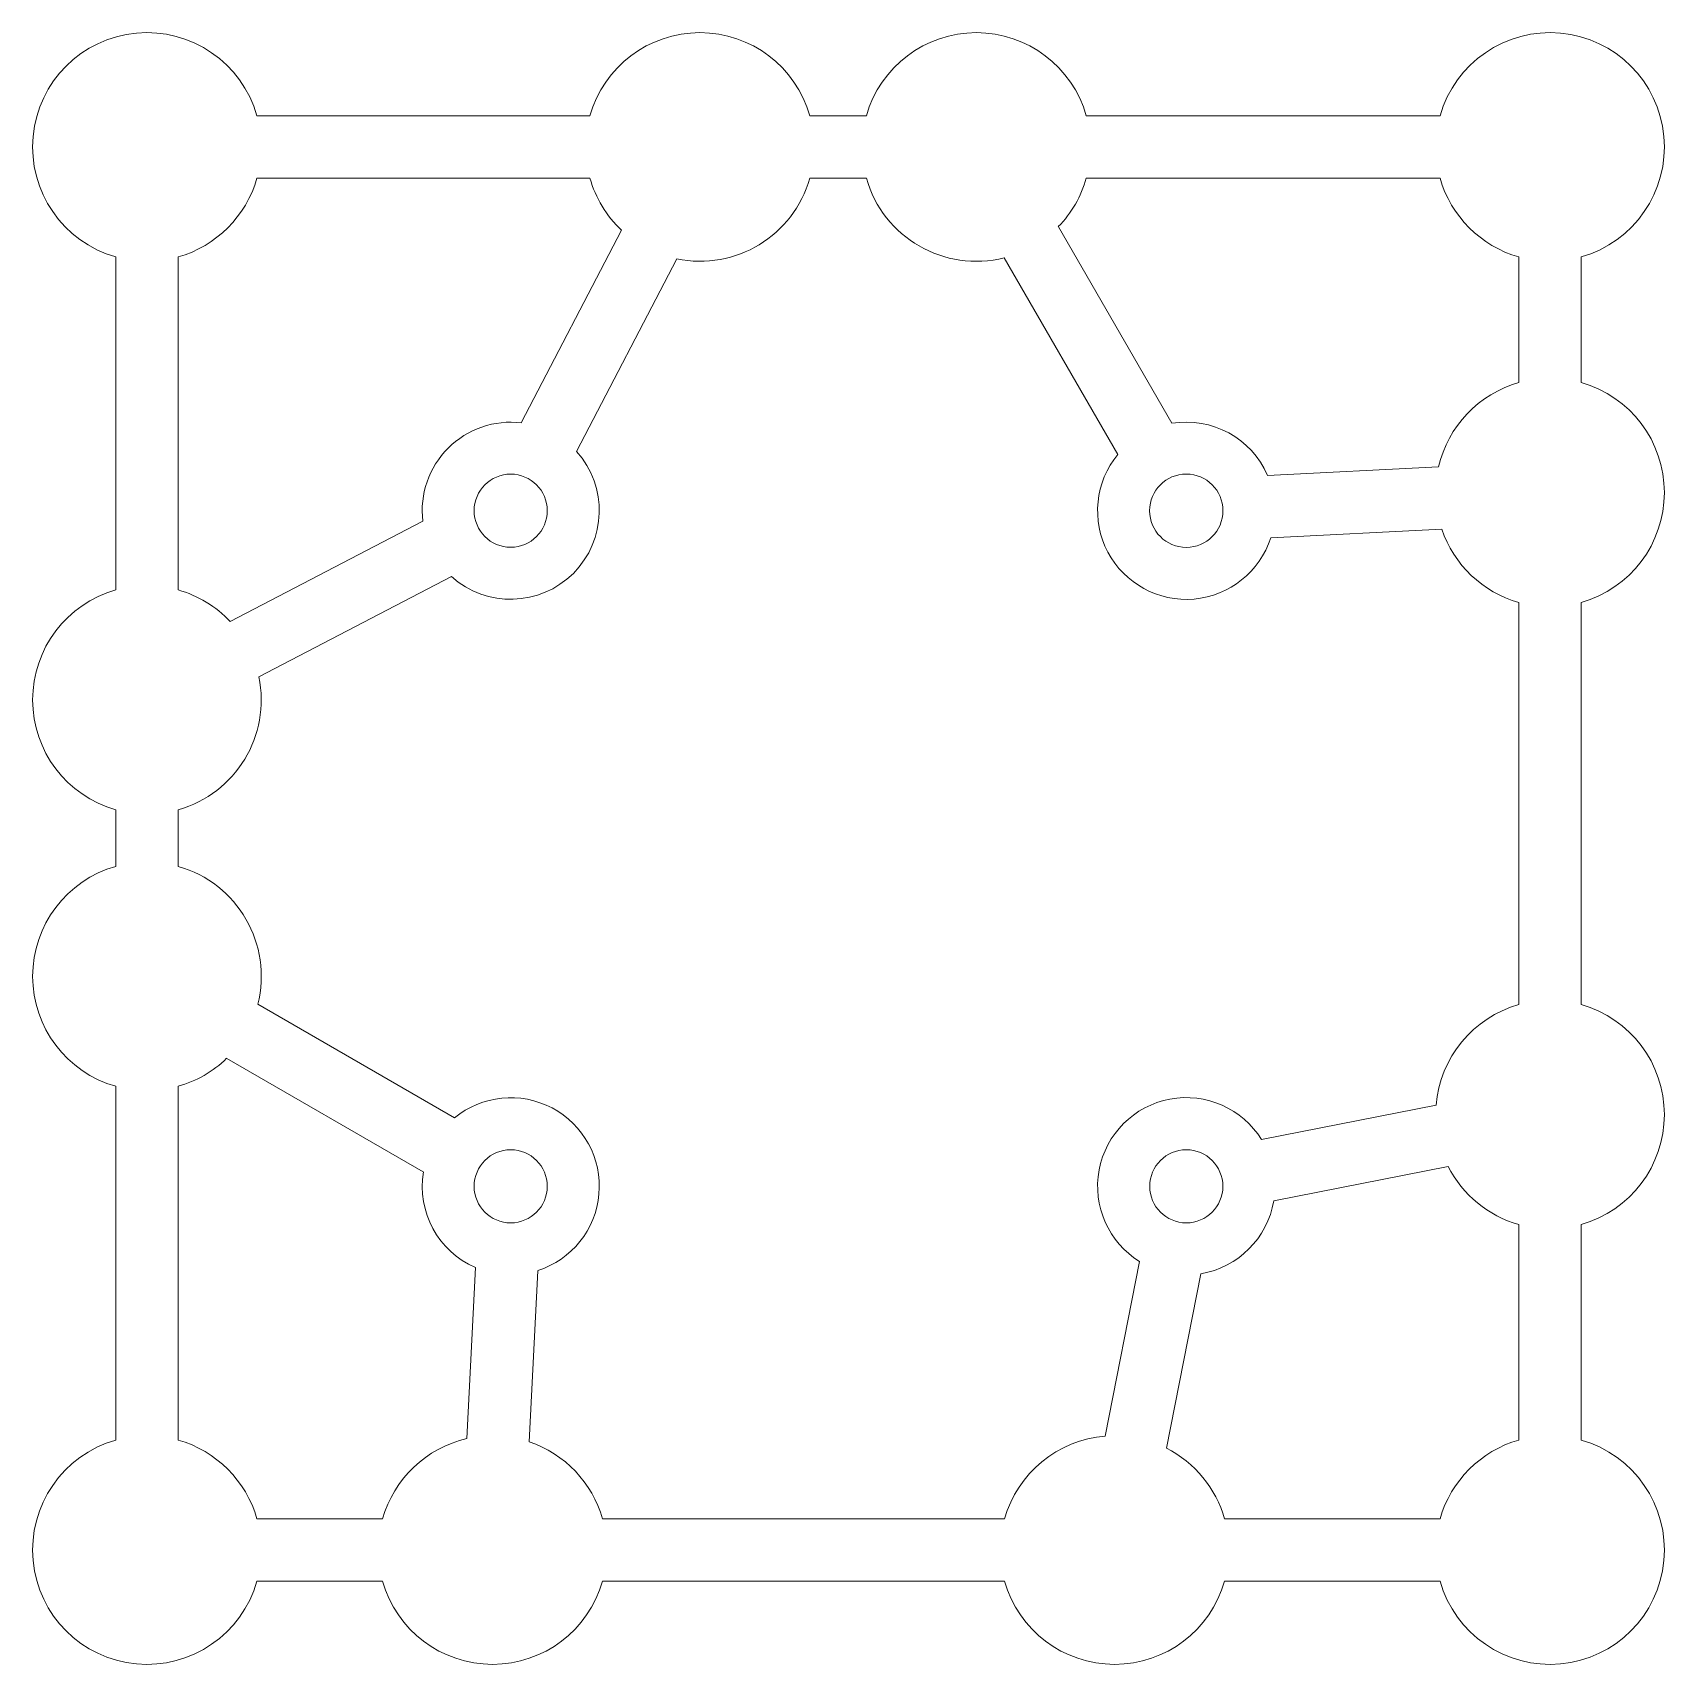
# Model space of a CAD drawing. Header units: millimetres. Extents: x -79 to 78, y -78 to 78.
import ezdxf

# ---------------------------------------------------------------- set-up
doc = ezdxf.new("R2010")
doc.units = ezdxf.units.MM

msp = doc.modelspace()

# ---------------------------------------------------------------- linework, layer by layer
at = {"color": 7, "linetype": 'Continuous', "lineweight": 15}
for p, q in [((-24.88, 70.5), (-56.92, 70.5)), ((1.72, 70.5), (-3.72, 70.5)), ((56.92, 70.5), (22.88, 70.5)), ((-24.88, 64.5), (-56.92, 64.5)), ((1.72, 64.5), (-3.72, 64.5)), ((56.92, 64.5), (22.88, 64.5)), ((20.19, 59.83), (31.11, 40.91)), ((-31.48, 40.96), (-21.84, 59.49)), ((-70.5, 56.92), (-70.5, 24.88)), ((-64.5, 56.92), (-64.5, 24.88)), ((-16.52, 56.73), (-26.16, 38.2)), ((25.91, 37.91), (14.99, 56.83)), ((64.5, 44.83), (64.5, 56.92)), ((70.5, 44.83), (70.5, 56.92)), ((40.32, 35.89), (56.78, 36.72)), ((-59.49, 21.84), (-40.96, 31.48)), ((57.08, 30.73), (40.62, 29.9)), ((-38.2, 26.16), (-56.73, 16.52)), ((64.5, -15.02), (64.5, 23.67)), ((70.5, -15.02), (70.5, 23.67)), ((-70.5, 3.72), (-70.5, -1.72)), ((-64.5, 3.72), (-64.5, -1.72)), ((-56.83, -14.99), (-37.91, -25.91)), ((-40.91, -31.11), (-59.83, -20.19)), ((-70.5, -22.88), (-70.5, -56.92)), ((-64.5, -22.88), (-64.5, -56.92)), ((39.75, -28.01), (56.54, -24.7)), ((57.7, -30.59), (40.91, -33.9)), ((64.5, -56.92), (64.5, -36.18)), ((70.5, -56.92), (70.5, -36.18)), ((-36.72, -56.78), (-35.89, -40.32)), ((-29.9, -40.62), (-30.73, -57.08)), ((24.7, -56.54), (28.01, -39.75)), ((33.9, -40.91), (30.59, -57.7)), ((-56.92, -64.5), (-44.83, -64.5)), ((-23.67, -64.5), (15.02, -64.5)), ((36.18, -64.5), (56.92, -64.5)), ((-56.92, -70.5), (-44.83, -70.5)), ((-23.67, -70.5), (15.02, -70.5)), ((36.18, -70.5), (56.92, -70.5))]:
    msp.add_line(p, q, dxfattribs=at)
for centre, radius in [((-32.5, 32.5), 3.52), ((32.5, 32.5), 3.53), ((-32.5, -32.5), 3.52), ((32.5, -32.5), 3.52)]:
    msp.add_circle(centre, radius, dxfattribs=at)
for centre, radius, start, end in [((-14.3, 67.5), 11, 15.8266, 164.1734), ((12.3, 67.5), 11, 15.8266, 164.1734), ((-67.5, 67.5), 11, 15.8266, 254.1734), ((67.5, 67.5), 11, 285.8266, 164.1734), ((-67.5, 67.5), 11, 285.8266, 344.1734), ((-14.3, 67.5), 11, 195.8266, 226.6989), ((-14.3, 67.5), 11, 258.3522, 344.1734), ((12.3, 67.5), 11, 195.8266, 284.1645), ((12.3, 67.5), 11, 315.8177, 344.1734), ((67.5, 67.5), 11, 195.8266, 254.1734), ((67.5, 34.25), 11, 105.8266, 167.0358), ((67.5, 34.25), 11, 285.8266, 74.1734), ((-32.5, 32.5), 8.52, 83.1295, 186.8705), ((32.5, 32.5), 8.53, 23.4664, 99.3871), ((-32.5, 32.5), 8.52, 228.0784, 41.9216), ((32.5, 32.5), 8.53, 140.595, 342.2585), ((67.5, 34.25), 11, 198.689, 254.1734), ((-67.5, 14.3), 11, 105.8266, 254.1734), ((-67.5, 14.3), 11, 43.3011, 74.1734), ((-67.5, 14.3), 11, 285.8266, 11.6478), ((-67.5, -12.3), 11, 105.8266, 254.1734), ((-67.5, -12.3), 11, 345.8355, 74.1734), ((67.5, -25.6), 11, 105.8266, 175.3258), ((67.5, -25.6), 11, 285.8266, 74.1734), ((-67.5, -12.3), 11, 285.8266, 314.1823), ((-32.5, -32.5), 8.52, 287.7415, 129.405), ((32.5, -32.5), 8.53, 31.7564, 238.2436), ((-32.5, -32.5), 8.52, 170.6129, 246.5336), ((67.5, -25.6), 11, 206.9791, 254.1734), ((32.5, -32.5), 8.53, 279.4515, 350.5485), ((-67.5, -67.5), 11, 105.8266, 344.1734), ((-67.5, -67.5), 11, 15.8266, 74.1734), ((-34.25, -67.5), 11, 102.9642, 164.1734), ((-34.25, -67.5), 11, 15.8266, 71.311), ((25.6, -67.5), 11, 94.6742, 164.1734), ((25.6, -67.5), 11, 15.8266, 63.0209), ((67.5, -67.5), 11, 195.8266, 74.1734), ((67.5, -67.5), 11, 105.8266, 164.1734), ((-34.25, -67.5), 11, 195.8266, 344.1734), ((25.6, -67.5), 11, 195.8266, 344.1734)]:
    msp.add_arc(centre, radius, start, end, dxfattribs=at)

doc.saveas('drawing.dxf')
